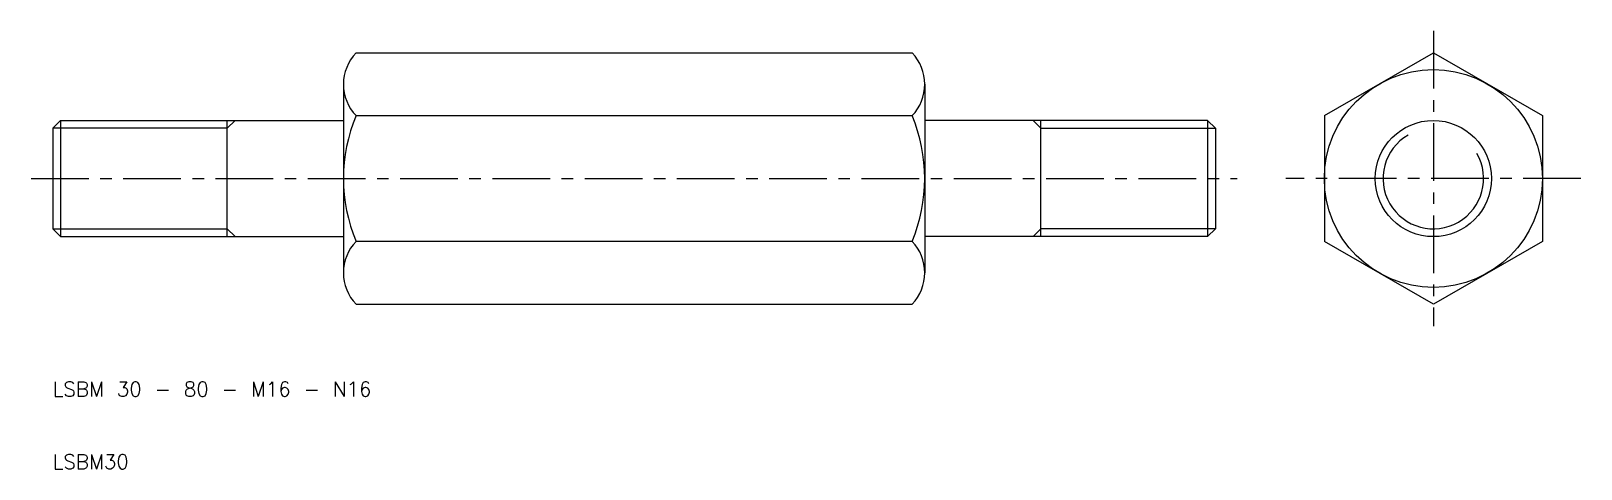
# Model space of a CAD drawing. Extents: x 7 to 220, y 10 to 70.
import ezdxf

# ---------------------------------------------------------------- set-up
doc = ezdxf.new("R2010")
doc.units = 0
doc.header["$LTSCALE"] = 0.25
doc.linetypes.add('CENTER', pattern=[50.8, 31.75, -6.35, 6.35, -6.35])
doc.layers.get('0').update_dxf_attribs({"linetype": 'CONTINUOUS'})
doc.layers.add('CENTER', color=1, linetype='CENTER')
doc.styles.get("Standard").update_dxf_attribs({"font": 'txt.shx', "bigfont": 'extfont.shx'})

msp = doc.modelspace()

# ---------------------------------------------------------------- linework, layer by layer
for p, q in [((51.73, 67.3), (128.27, 67.3)), ((185, 58.66), (200, 67.32)), ((200, 67.32), (215, 58.66)), ((50, 62.98), (50, 58)), ((130, 62.98), (130, 58)), ((10, 56.92), (11.08, 58)), ((11.08, 58), (11.08, 42)), ((11.08, 58), (50, 58)), ((34, 42), (34, 58)), ((50, 58), (50, 42)), ((51.73, 58.66), (128.27, 58.66)), ((130, 58), (130, 42)), ((168.92, 58), (130, 58)), ((146, 42), (146, 58)), ((168.92, 58), (168.92, 42)), ((170, 56.92), (168.92, 58)), ((185, 58.66), (185, 41.34)), ((215, 58.66), (215, 41.34)), ((10, 56.92), (10, 43.08)), ((170, 56.92), (170, 43.08)), ((10, 43.08), (11.08, 42)), ((170, 43.08), (168.92, 42)), ((11.08, 42), (50, 42)), ((50, 42), (50, 37.02)), ((128.27, 41.34), (51.73, 41.34)), ((168.92, 42), (130, 42)), ((130, 42), (130, 37.02)), ((200, 32.68), (185, 41.34)), ((215, 41.34), (200, 32.68)), ((51.73, 32.7), (128.27, 32.7))]:
    msp.add_line(p, q)
at = {"color": 3}
for p, q in [((34, 56.92), (35.08, 58)), ((146, 56.92), (144.92, 58)), ((34, 56.92), (10, 56.92)), ((146, 56.92), (170, 56.92)), ((10, 43.08), (34, 43.08)), ((34, 43.08), (35.08, 42)), ((146, 43.08), (144.92, 42)), ((170, 43.08), (146, 43.08))]:
    msp.add_line(p, q, dxfattribs=at)
for radius in [15, 8]:
    msp.add_circle((200, 50), radius)
for centre, radius, start, end in [((56.26, 62.98), 6.26, 136.3503, 180), ((123.74, 62.98), 6.26, 0, 43.6497), ((56.26, 62.98), 6.26, 180, 223.6497), ((123.74, 62.98), 6.26, 316.3503, 0), ((72.54, 50), 22.54, 157.4062, 202.5938), ((107.46, 50), 22.54, 337.4062, 22.5938), ((56.26, 37.02), 6.26, 136.3503, 180), ((123.74, 37.02), 6.26, 0, 43.6497), ((56.26, 37.02), 6.26, 180, 223.6497), ((123.74, 37.02), 6.26, 316.3503, 0)]:
    msp.add_arc(centre, radius, start, end)
msp.add_arc((200, 50), 6.92, 120, 30, dxfattribs=at)
at = {"layer": 'CENTER', "color": 1, "linetype": 'CENTER'}
for p, q in [((200, 70.32), (200, 29.68)), ((7, 50), (173, 50)), ((220.32, 50), (179.68, 50))]:
    msp.add_line(p, q, dxfattribs=at)

# ---------------------------------------------------------------- texts
for s, p in [('LSBM 30 - 80 - M16 - N16', (10, 20)), ('LSBM30', (10, 10))]:
    msp.add_text(s, height=2).set_placement(p)

doc.saveas('drawing.dxf')
